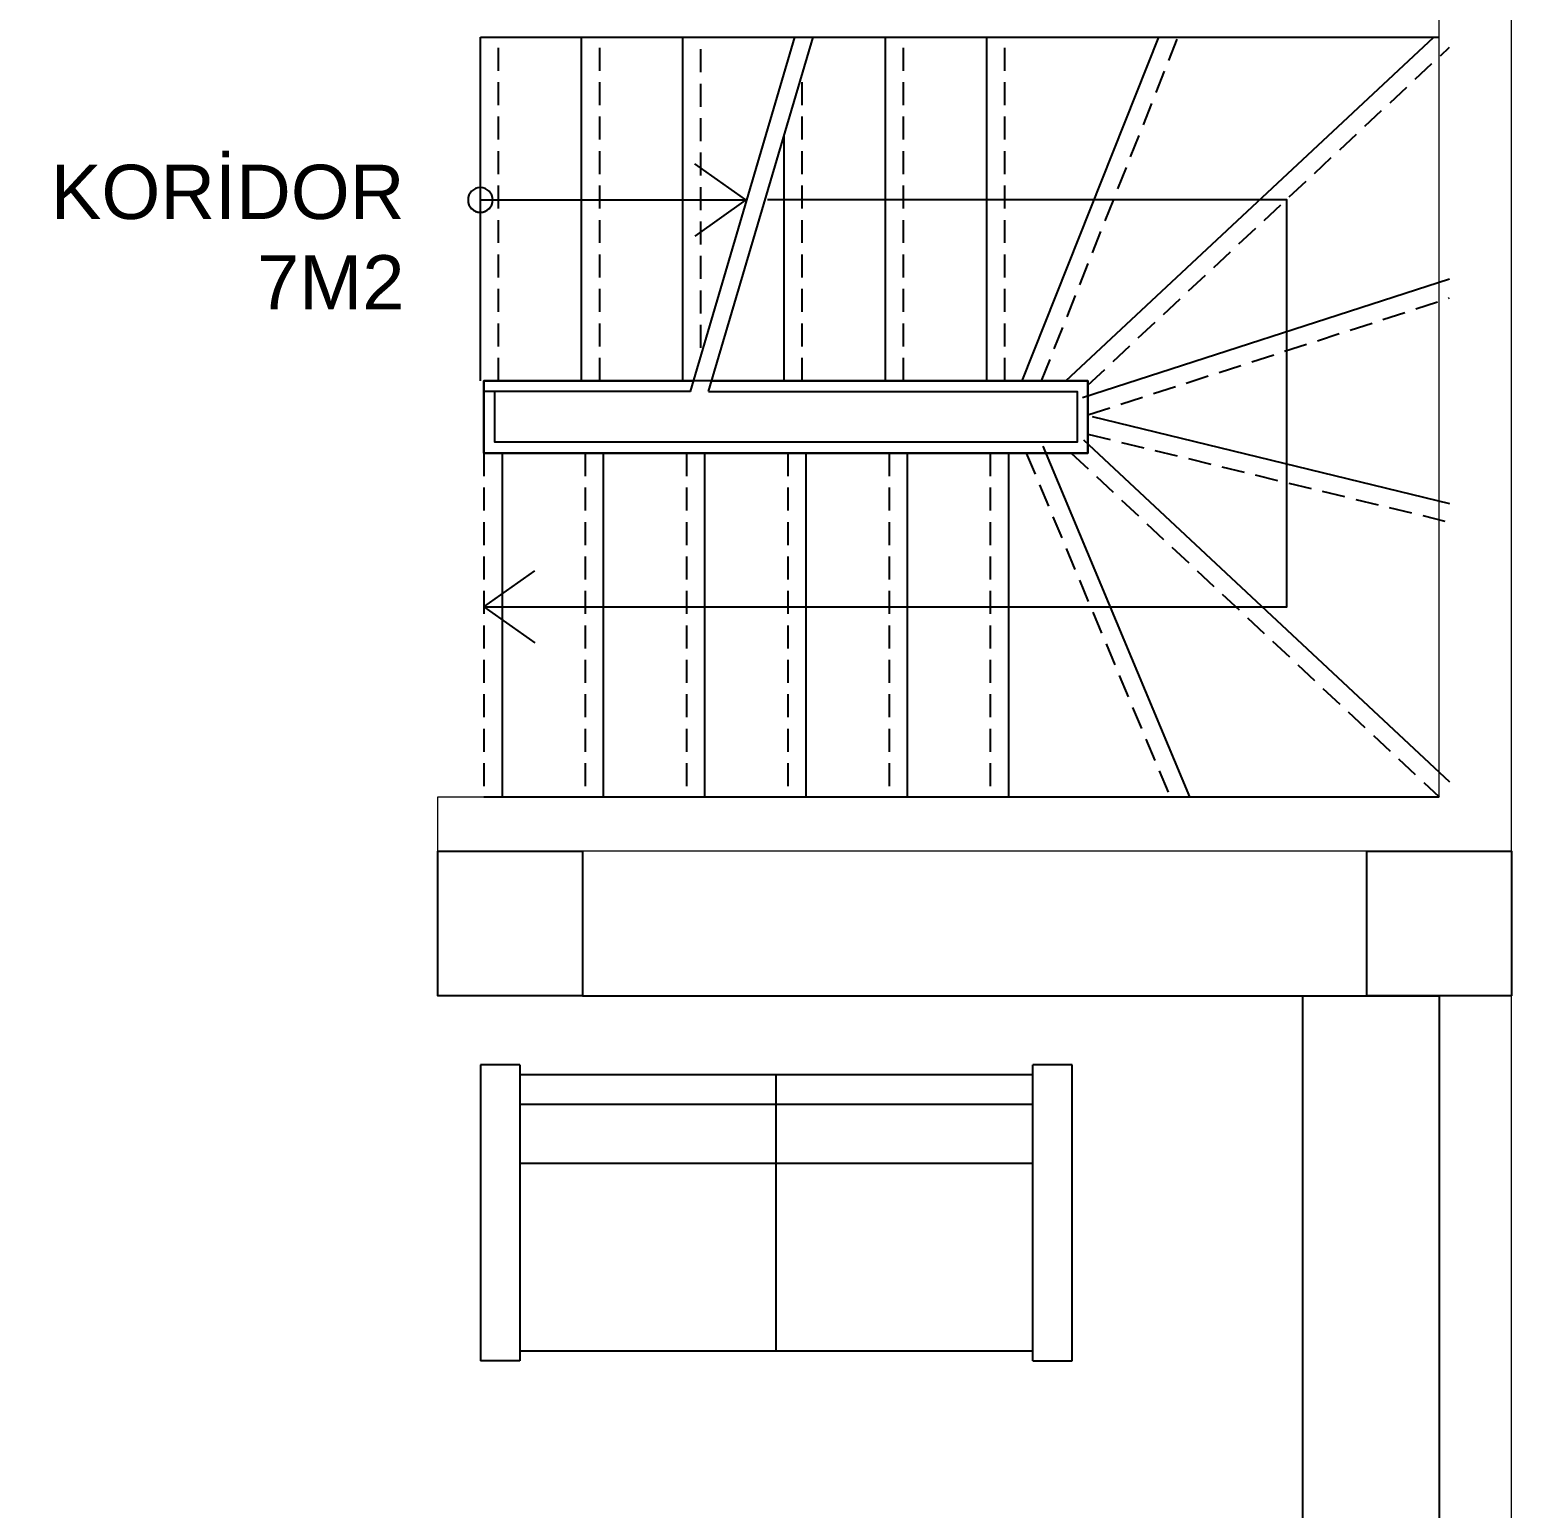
# Model space of a CAD drawing. Header units: millimetres. Extents: x 694231 to 734331, y 4486031 to 4541543.
# Drawn here: x 725711.9 to 726121.5, y 4490488.5 to 4490897.4 of the extents above; entities that cross this region are included whole.
import ezdxf

# ---------------------------------------------------------------- set-up
doc = ezdxf.new("R2010")
doc.units = ezdxf.units.MM
doc.linetypes.add('022_ATASEHIR MODERN_ABL_TASIYICI_110-120$0$HIDDEN', pattern=[9.525, 6.35, -3.175])
doc.linetypes.add('HIDDEN', pattern=[0.375, 0.25, -0.125])
for name, color, linetype in [('A-BA', 1, 'Continuous'), ('A-CELIK2', 155, 'Continuous'), ('A-MERDIVEN', 125, 'Continuous'), ('A-TEFRIS', 251, 'Continuous')]:
    doc.layers.add(name, color=color, linetype=linetype)
doc.layers.add('A-merdiven betonarme', color=41, linetype='HIDDEN', lineweight=9)
doc.layers.add('DBM_w_sld', color=111, linetype='Continuous', lineweight=20)
doc.layers.add('A-merdiven görünüş', color=253, linetype='Continuous', true_color=0x828282)
doc.styles.get("Standard").update_dxf_attribs({"font": 'arial.ttf'})

# ---------------------------------------------------------------- blocks, each defined once
blk = doc.blocks.new('merdiven')
at = {"layer": 'A-CELIK2'}
blk.add_lwpolyline([(11709.63, 754.96), (11709.63, 734.96), (11542.63, 734.96), (11542.63, 754.96)], close=True, dxfattribs=at)
at = {"layer": 'A-MERDIVEN', "color": 8, "linetype": '022_ATASEHIR MODERN_ABL_TASIYICI_110-120$0$HIDDEN', "true_color": 0x828282}
for p, q in [((11692.56, 754.96), (11732.33, 849.96)), ((11705.02, 754.96), (11806.7, 849.96)), ((11696.8, 734.96), (11734.58, 639.96)), ((11709.63, 736.13), (11809.63, 642.7))]:
    blk.add_line(p, q, dxfattribs=at)
at = {"layer": 'A-MERDIVEN', "color": 8, "linetype": 'ByBlock', "true_color": 0x828282}
for p, q in [((11697.17, 753.03), (11737.75, 849.96)), ((11708.44, 751.31), (11809.63, 845.86)), ((11691.42, 734.96), (11729.2, 639.96)), ((11703.56, 734.96), (11805.24, 639.96))]:
    blk.add_line(p, q, dxfattribs=at)
at = {"layer": 'A-MERDIVEN', "color": 8, "linetype": '022_ATASEHIR MODERN_ABL_TASIYICI_110-120$0$HIDDEN', "true_color": 0x828282}
for points in [[(11542.63, 754.96), (11542.63, 849.96)], [(11570.63, 754.96), (11570.63, 849.96)], [(11598.63, 754.96), (11598.63, 849.96)], [(11626.63, 754.96), (11626.63, 849.96)], [(11654.63, 754.96), (11654.63, 849.96)], [(11682.63, 754.96), (11682.63, 849.96)], [(11709.63, 749.73), (11809.63, 774.06)], [(11709.63, 744.36), (11809.63, 712.07)], [(11630.63, 734.96), (11630.63, 649.88)], [(11658.63, 734.96), (11658.63, 639.96)], [(11686.63, 734.96), (11686.63, 639.96)]]:
    blk.add_lwpolyline(points, dxfattribs=at)
at = {"layer": 'A-MERDIVEN', "color": 8, "linetype": 'ByBlock', "true_color": 0x828282}
for points in [[(11542.63, 849.96), (11806.7, 849.96)], [(11547.63, 754.96), (11547.63, 849.96)], [(11575.63, 754.96), (11575.63, 849.96)], [(11603.63, 754.96), (11603.63, 849.96)], [(11631.63, 754.96), (11631.63, 849.96)], [(11659.63, 754.96), (11659.63, 849.96)], [(11687.63, 754.96), (11687.63, 849.96)], [(11710.81, 744.87), (11809.63, 768.91)], [(11708.1, 739.6), (11809.63, 706.81)], [(11625.63, 734.96), (11625.63, 667.08)], [(11653.63, 734.96), (11653.63, 639.96)], [(11681.63, 734.96), (11681.63, 639.96)], [(11541.63, 639.96), (11806.7, 639.96)]]:
    blk.add_lwpolyline(points, dxfattribs=at)
at = {"layer": 'A-MERDIVEN'}
for points in [[(11542.63, 737.96), (11542.63, 734.96), (11600.63, 734.96)], [(11599.72, 737.96), (11551.63, 737.96), (11542.63, 737.96)], [(11599.72, 737.96), (11628.63, 639.96)], [(11604.72, 737.96), (11633.63, 639.96)], [(11615.01, 684.96), (11600.91, 694.95)], [(11541.63, 684.96), (11615.01, 684.96)], [(11615.01, 684.96), (11600.91, 674.98)]]:
    blk.add_lwpolyline(points, dxfattribs=at)
at = {"layer": 'A-MERDIVEN', "linetype": 'ByBlock'}
for points in [[(11541.63, 734.96), (11541.63, 639.96)], [(11569.63, 734.96), (11569.63, 639.96)], [(11597.63, 734.96), (11597.63, 639.96)]]:
    blk.add_lwpolyline(points, dxfattribs=at)
at = {"layer": 'A-MERDIVEN', "linetype": '022_ATASEHIR MODERN_ABL_TASIYICI_110-120$0$HIDDEN'}
for points in [[(11546.63, 734.96), (11546.63, 639.96)], [(11574.63, 734.96), (11574.63, 639.96)], [(11602.63, 725.86), (11602.63, 639.96)]]:
    blk.add_lwpolyline(points, dxfattribs=at)
at = {"layer": 'A-MERDIVEN'}
for centre in [(11541.63, 684.96), (11541.63, 684.97)]:
    blk.add_circle(centre, 3.41, dxfattribs=at)
at = {"layer": 'A-merdiven betonarme', "color": 8, "linetype": '022_ATASEHIR MODERN_ABL_TASIYICI_110-120$0$HIDDEN', "true_color": 0x828282}
blk.add_lwpolyline([(11625.63, 650.13), (11625.63, 649.88)], dxfattribs=at)
at = {"layer": 'A-merdiven görünüş'}
for points in [[(11542.63, 797.46), (11556.74, 807.45)], [(11542.63, 797.46), (11556.74, 787.48)], [(11542.63, 797.46), (11764.63, 797.46), (11764.63, 684.96), (11621, 684.96)], [(11605.63, 734.96), (11709.63, 734.96), (11709.63, 754.96), (11542.63, 754.96), (11542.63, 737.96)], [(11604.72, 737.96), (11706.63, 737.96), (11706.63, 751.96), (11545.63, 751.96), (11545.63, 737.96)]]:
    blk.add_lwpolyline(points, dxfattribs=at)

msp = doc.modelspace()

# ---------------------------------------------------------------- linework, layer by layer
at = {"layer": 'A-BA', "ltscale": 10}
for points in [[(725864.69, 4490630.26), (725824.69, 4490630.26), (725824.69, 4490670.26), (725864.69, 4490670.26)], [(726121.54, 4490630.26), (726081.54, 4490630.26), (726081.54, 4490670.26), (726121.54, 4490670.26)]]:
    msp.add_lwpolyline(points, close=True, dxfattribs=at)
at = {"layer": 'A-TEFRIS'}
for p, q in [((725836.5, 4490611.14), (725836.5, 4490529.32)), ((725847.4, 4490611.14), (725836.5, 4490611.14)), ((725847.4, 4490611.14), (725847.4, 4490529.32)), ((725989.22, 4490529.32), (725989.22, 4490611.14)), ((726000.13, 4490611.14), (725989.22, 4490611.14)), ((726000.13, 4490529.32), (726000.13, 4490611.14)), ((725989.22, 4490608.41), (725847.4, 4490608.41)), ((725918.31, 4490532.05), (725918.31, 4490608.41)), ((725989.22, 4490600.23), (725847.4, 4490600.23)), ((725989.22, 4490583.87), (725847.4, 4490583.87)), ((725847.4, 4490529.32), (725836.5, 4490529.32)), ((725847.4, 4490532.05), (725989.22, 4490532.05)), ((725989.22, 4490529.32), (726000.13, 4490529.32))]:
    msp.add_line(p, q, dxfattribs=at)
msp.add_lwpolyline([(725864.69, 4490630.26), (726081.54, 4490630.26)], dxfattribs=at)
msp.add_lwpolyline([(726063.87, 4490630.26), (726101.54, 4490630.26), (726101.54, 4490116), (726063.87, 4490116)], close=True, dxfattribs=at)
at = {"layer": 'DBM_w_sld'}
for points in [[(726081.54, 4490076), (726121.54, 4490076), (726121.54, 4491126), (725402.95, 4491126)], [(726161.54, 4490076), (726121.54, 4490076), (726121.54, 4491126), (726840.13, 4491126)], [(726101.54, 4490685.26), (726101.54, 4491086)], [(726081.54, 4490670.26), (725824.69, 4490670.26), (725824.69, 4490685.26), (726101.54, 4490685.26)], [(726101.54, 4490116), (726101.54, 4490630.26)]]:
    msp.add_lwpolyline(points, dxfattribs=at)

# ---------------------------------------------------------------- block references
at = {"color": 5, "lineweight": 53, "xscale": -1, "rotation": 180}
msp.add_blockref('merdiven', (714294.84, 4491535.23), dxfattribs=at)

# ---------------------------------------------------------------- texts
at = {"color": 5, "lineweight": 53, "insert": (725815.5, 4490860), "char_height": 15, "attachment_point": 3}
msp.add_mtext_dynamic_manual_height_columns('{\\C7;KORİDOR\\P7M2}', width=2900.1629, gutter_width=75, heights=[0], dxfattribs=at)

doc.saveas('drawing.dxf')
